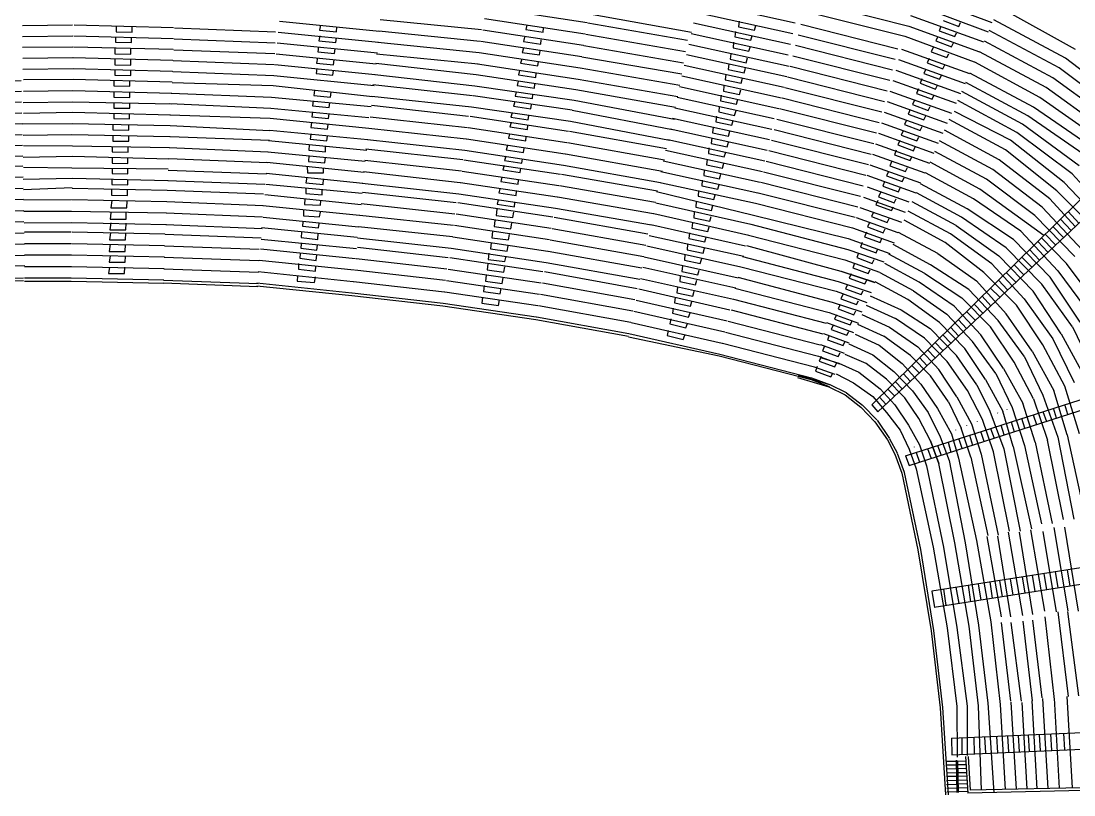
# Model space of a CAD drawing. Extents: x 12070 to 21316, y 9635 to 16827.
# Drawn here: x 16668 to 19723, y 13393 to 15638 of the extents above; entities that cross this region are included whole.
import ezdxf

# ---------------------------------------------------------------- set-up
doc = ezdxf.new("R2010")
doc.units = 0
doc.header["$LTSCALE"] = 192
doc.layers.add('EXIST', color=15, linetype='CONTINUOUS')

msp = doc.modelspace()

# ---------------------------------------------------------------- linework, layer by layer
at = {"layer": 'EXIST', "color": 0}
for p, q in [((19270.7, 15714.7), (19485.2, 15634.4)), ((18017.4, 15678.9), (18310.1, 15633.9)), ((18632.4, 15695), (18914, 15633.2)), ((18944.6, 15699.1), (19243.9, 15623.2)), ((19259.6, 15687.9), (19474, 15607.6)), ((18012.3, 15646), (18305, 15601)), ((18317.6, 15659.8), (18613.7, 15606.1)), ((18625.6, 15664.2), (18907.3, 15602.4)), ((18937.9, 15667.8), (19232.8, 15594.2)), ((19248.4, 15654.5), (19460.6, 15578.6)), ((19727.7, 15555.9), (19516.8, 15672.9)), ((16671.7, 15625.5), (16817.2, 15627.1)), ((16821.8, 15627.1), (17110.5, 15619.8)), ((16943.4, 15622.5), (16943.4, 15607)), ((16989.7, 15606.2), (16989.7, 15621.6)), ((17113.1, 15618.4), (17406.3, 15607.2)), ((17417.3, 15638.1), (17708.2, 15608.8)), ((17536.6, 15626.3), (17534.1, 15611.7)), ((17582.9, 15606.9), (17584.5, 15620.7)), ((17709.4, 15642.9), (18003.8, 15613.5)), ((18007.3, 15613.1), (18300, 15568.1)), ((18135.9, 15626.1), (18132.4, 15613.7)), ((18132.4, 15613.7), (18182.9, 15606.1)), ((18182.9, 15606.1), (18184.2, 15618.5)), ((18312.6, 15633.5), (18601.8, 15583.3)), ((18618.9, 15633.4), (18900.5, 15571.6)), ((18751.2, 15637.9), (18749.5, 15621.8)), ((18749.5, 15621.8), (18795.7, 15612.1)), ((18795.7, 15612.1), (18799.8, 15625.8)), ((18930.3, 15629.4), (19211.9, 15558.3)), ((19243.9, 15623.2), (19449.4, 15549.6)), ((19337.3, 15623.1), (19331.8, 15610.1)), ((19343.2, 15639.7), (19388.6, 15623)), ((19388.6, 15623), (19394.1, 15634.1)), ((19698.4, 15530.6), (19491, 15642.3)), ((16672, 15593.9), (16817.6, 15595.5)), ((16821, 15595.5), (17109.7, 15588.2)), ((16942.2, 15592.5), (16942.2, 15577.1)), ((16943.4, 15607), (16989.7, 15606.2)), ((16988.5, 15576.2), (16988.5, 15591.7)), ((17111.9, 15586.8), (17405.1, 15575.6)), ((17414.1, 15606.6), (17705.1, 15577.3)), ((17534.7, 15595.7), (17532.3, 15581.1)), ((17534.1, 15611.7), (17582.9, 15606.9)), ((17581.1, 15576.2), (17582.7, 15590)), ((17706, 15609.8), (18000.5, 15580.4)), ((18129.1, 15591.7), (18125.7, 15579.2)), ((18176.1, 15571.6), (18177.5, 15584.1)), ((18306.9, 15600.7), (18596.1, 15550.5)), ((18612.1, 15602.6), (18893.7, 15540.8)), ((18740.5, 15608.4), (18738.9, 15592.2)), ((18738.9, 15592.2), (18785, 15582.5)), ((18785, 15582.5), (18789.1, 15596.3)), ((18922.6, 15598.8), (19204.2, 15527.7)), ((19232.8, 15594.2), (19433.8, 15520.6)), ((19327.8, 15593.6), (19322.2, 15580.6)), ((19331.8, 15610.1), (19377.1, 15593.5)), ((19377.1, 15593.5), (19382.7, 15604.6)), ((19679.9, 15502.3), (19477.1, 15611.4)), ((16672.4, 15562.3), (16817.9, 15563.9)), ((16820.2, 15563.9), (17108.9, 15556.6)), ((16939.8, 15558.9), (16939.8, 15543.5)), ((16942.2, 15577.1), (16988.5, 15576.2)), ((16986.1, 15542.7), (16986.1, 15558.1)), ((17110.7, 15555.2), (17403.9, 15544)), ((17411, 15575.1), (17701.9, 15545.9)), ((17531, 15563.8), (17528.6, 15549.2)), ((17532.3, 15581.1), (17581.1, 15576.2)), ((17577.4, 15544.3), (17579, 15558.1)), ((17702.7, 15576.7), (17997.2, 15547.3)), ((18002.2, 15580.2), (18294.9, 15535.2)), ((18125.4, 15560), (18122, 15547.6)), ((18125.7, 15579.2), (18176.1, 15571.6)), ((18172.4, 15540), (18173.8, 15552.4)), ((18301.2, 15567.9), (18590.5, 15517.7)), ((18605.4, 15571.8), (18897, 15507.8)), ((18735.5, 15577.2), (18733.9, 15561)), ((18733.9, 15561), (18780.1, 15551.3)), ((18780.1, 15551.3), (18784.1, 15565.1)), ((18914.9, 15568.2), (19196.5, 15497.1)), ((19222.8, 15557), (19419.9, 15486.4)), ((19314.4, 15562.1), (19308.9, 15549.2)), ((19322.2, 15580.6), (19367.6, 15564)), ((19367.6, 15564), (19373.2, 15575.1)), ((19661.4, 15473.9), (19463.3, 15580.5)), ((16672.7, 15530.6), (16818.3, 15532.3)), ((16819.4, 15532.3), (17108.1, 15524.9)), ((16939.8, 15543.5), (16986.1, 15542.7)), ((16939.8, 15526.6), (16939.8, 15511.1)), ((16986.1, 15510.3), (16986.1, 15525.7)), ((17109.5, 15523.6), (17402.7, 15512.4)), ((17407.8, 15543.7), (17698.7, 15514.4)), ((17528, 15531.3), (17525.5, 15516.7)), ((17528.6, 15549.2), (17577.4, 15544.3)), ((17574.3, 15511.8), (17576, 15525.6)), ((17699.4, 15543.6), (17993.9, 15514.2)), ((17997.2, 15547.3), (18289.9, 15502.3)), ((18120.8, 15528.3), (18117.3, 15515.9)), ((18122, 15547.6), (18172.4, 15540)), ((18295.5, 15535.1), (18584.8, 15485)), ((18598.6, 15541), (18889.6, 15477.2)), ((18727.3, 15543.6), (18725.7, 15527.4)), ((18725.7, 15527.4), (18771.9, 15517.7)), ((18771.9, 15517.7), (18775.9, 15531.4)), ((18907.1, 15537.6), (19188.8, 15466.5)), ((19214.4, 15526.5), (19407, 15457.5)), ((19303, 15529.8), (19297.4, 15516.8)), ((19308.9, 15549.2), (19354.3, 15532.5)), ((19354.3, 15532.5), (19359.8, 15543.6)), ((19642.8, 15445.5), (19449.4, 15549.6)), ((19887.9, 15386.4), (19698.4, 15530.6)), ((16673.1, 15499), (16818.6, 15500.6)), ((16818.6, 15500.6), (17107.3, 15493.3)), ((16939.8, 15511.1), (16986.1, 15510.3)), ((16939.8, 15496.6), (16939.8, 15481.2)), ((16986.1, 15480.3), (16986.1, 15495.8)), ((17108.3, 15492), (17401.5, 15480.8)), ((17404.6, 15512.2), (17695.6, 15482.9)), ((17526.1, 15500.7), (17523.7, 15486)), ((17525.5, 15516.7), (17574.3, 15511.8)), ((17572.5, 15481.2), (17574.1, 15495)), ((17697.5, 15516.2), (17988.5, 15483.3)), ((17992.1, 15514.4), (18284.8, 15469.4)), ((18114.2, 15494.8), (18110.8, 15482.4)), ((18117.3, 15515.9), (18167.7, 15508.3)), ((18167.7, 15508.3), (18169.1, 15520.8)), ((18289.9, 15502.3), (18579.1, 15452.2)), ((18591.8, 15510.2), (18882.1, 15446.5)), ((18721.6, 15514), (18720, 15497.9)), ((18720, 15497.9), (18766.1, 15488.2)), ((18766.1, 15488.2), (18770.2, 15501.9)), ((18899.4, 15507.1), (19181.1, 15436)), ((19206.1, 15496), (19394.1, 15428.6)), ((19293.5, 15499.3), (19287.9, 15486.3)), ((19297.4, 15516.8), (19342.8, 15500.2)), ((19342.8, 15500.2), (19348.4, 15511.3)), ((19624.3, 15417.1), (19435.6, 15518.7)), ((19866.7, 15362.6), (19679.9, 15502.3)), ((16529.2, 15463.8), (16668.3, 15466.4)), ((16674.7, 15469), (16818.6, 15469.8)), ((16818.6, 15469.8), (17106.5, 15461.7)), ((16937.3, 15465.7), (16937.3, 15450.3)), ((16939.8, 15481.2), (16986.1, 15480.3)), ((16983.7, 15449.5), (16983.7, 15464.9)), ((17106, 15460.5), (17399.2, 15451.5)), ((17401.5, 15480.8), (17692.4, 15451.5)), ((17523.7, 15486), (17572.5, 15481.2)), ((17694.1, 15483.3), (17985, 15450.4)), ((17988.5, 15483.3), (18277.7, 15440.1)), ((18110.5, 15464.1), (18107, 15451.7)), ((18110.8, 15482.4), (18161.2, 15474.8)), ((18161.2, 15474.8), (18162.6, 15487.2)), ((18284.2, 15469.5), (18573.4, 15419.4)), ((18585.1, 15479.4), (18874.7, 15415.9)), ((18712.5, 15484.5), (18710.9, 15468.3)), ((18710.9, 15468.3), (18757.1, 15458.6)), ((18757.1, 15458.6), (18761.1, 15472.4)), ((18891.7, 15476.5), (19173.3, 15405.4)), ((19197.7, 15465.6), (19381.1, 15399.8)), ((19282, 15470.7), (19276.5, 15457.8)), ((19287.9, 15486.3), (19333.3, 15469.7)), ((19333.3, 15469.7), (19338.8, 15480.8)), ((19589.4, 15363.8), (19409.6, 15460.6)), ((19605.3, 15388.2), (19421.4, 15487.1)), ((19845.9, 15339.2), (19661.4, 15473.9)), ((16530, 15432.4), (16668.9, 15435.1)), ((16674.7, 15434.9), (16817.8, 15436.5)), ((16817.8, 15436.5), (17104.8, 15429.2)), ((16937.3, 15450.3), (16983.7, 15449.5)), ((16937.3, 15433.2), (16937.3, 15417.8)), ((16983.7, 15417), (16983.7, 15432.4)), ((17399.2, 15451.5), (17687.9, 15419.9)), ((17519.4, 15437.5), (17516.9, 15422.9)), ((17565.7, 15418), (17567.4, 15431.8)), ((17689, 15453.9), (17978.2, 15422.8)), ((17985, 15450.4), (18272.5, 15408.9)), ((18104.9, 15433.4), (18101.5, 15421)), ((18107, 15451.7), (18157.5, 15444.1)), ((18157.5, 15444.1), (18158.9, 15456.5)), ((18277.7, 15440.1), (18567, 15388.2)), ((18578.3, 15448.6), (18867.2, 15385.2)), ((18707.6, 15450.9), (18706, 15434.7)), ((18706, 15434.7), (18752.2, 15425)), ((18752.2, 15425), (18756.2, 15438.7)), ((18884, 15445.9), (19165.6, 15374.8)), ((19189.3, 15435.1), (19368.2, 15370.9)), ((19271.5, 15441.2), (19266, 15428.2)), ((19272.1, 15441.6), (19266.6, 15428.7)), ((19276.5, 15457.8), (19321.8, 15441.1)), ((19321.8, 15441.1), (19327.4, 15452.2)), ((19573.5, 15339.5), (19397.7, 15434.1)), ((19823.9, 15314.5), (19642.8, 15445.5)), ((16530.7, 15401.1), (16669.5, 15403.7)), ((16673.9, 15402.4), (16817.8, 15404)), ((16817.8, 15404), (17104, 15398.3)), ((16937.3, 15417.8), (16983.7, 15417)), ((16937.3, 15401.6), (16937.3, 15386.1)), ((16983.7, 15385.3), (16983.7, 15400.8)), ((17099.2, 15399.7), (17392.4, 15386.1)), ((17103.8, 15429), (17394.7, 15417.7)), ((17394.7, 15417.7), (17683.4, 15390.7)), ((17515.7, 15406.9), (17513.3, 15392.2)), ((17516.9, 15422.9), (17565.7, 15418)), ((17562, 15387.4), (17563.7, 15401.2)), ((17685.4, 15421), (17974.6, 15389.9)), ((17979.4, 15422.6), (18266.9, 15381.1)), ((18100.2, 15403.6), (18096.8, 15391.2)), ((18101.5, 15421), (18151.9, 15413.4)), ((18151.9, 15413.4), (18153.3, 15425.8)), ((18272.5, 15408.9), (18563.5, 15353.6)), ((18571.6, 15417.8), (18853.2, 15356)), ((18699.4, 15423.6), (18697.8, 15407.4)), ((18697.8, 15407.4), (18744, 15397.7)), ((18744, 15397.7), (18748, 15411.4)), ((18876.3, 15415.4), (19157.9, 15344.3)), ((19180.9, 15404.6), (19355.3, 15342.1)), ((19260.1, 15408.8), (19254.5, 15395.9)), ((19266, 15428.2), (19311.4, 15411.6)), ((19266.6, 15428.7), (19312, 15412)), ((19311.4, 15411.6), (19316.9, 15422.7)), ((19312, 15412), (19317.5, 15423.1)), ((19557.6, 15315.2), (19385.8, 15407.7)), ((19802.6, 15290.7), (19624.3, 15417.1)), ((16531.5, 15369.8), (16670.1, 15372.4)), ((16674.7, 15371.5), (16817, 15374)), ((16817, 15374), (17101.6, 15366.6)), ((16936.5, 15370.7), (16936.5, 15355.3)), ((16937.3, 15386.1), (16983.7, 15385.3)), ((16982.9, 15354.5), (16982.9, 15369.9)), ((17392.4, 15386.1), (17676.6, 15359.1)), ((17513.9, 15375), (17511.4, 15360.4)), ((17513.3, 15392.2), (17562, 15387.4)), ((17560.2, 15355.5), (17561.8, 15369.3)), ((17684.3, 15394.1), (17966.6, 15362.9)), ((17974.6, 15389.9), (18262.1, 15348.4)), ((18092.8, 15371.9), (18089.3, 15359.5)), ((18096.8, 15391.2), (18147.2, 15383.6)), ((18147.2, 15383.6), (18148.6, 15396)), ((18267.3, 15379.5), (18558.3, 15324.2)), ((18564.8, 15387.1), (18846.4, 15325.2)), ((18693.9, 15390.8), (18692.3, 15374.6)), ((18692.3, 15374.6), (18738.5, 15364.9)), ((18738.5, 15364.9), (18742.5, 15378.7)), ((18868.6, 15384.8), (19150.2, 15313.7)), ((20017.7, 15392.1), (19136.7, 14525)), ((19172.5, 15374.1), (19342.3, 15313.2)), ((19248.1, 15381.5), (19242.5, 15368.6)), ((19242.5, 15368.6), (19287.9, 15351.9)), ((19254.5, 15395.9), (19299.9, 15379.2)), ((19299.9, 15379.2), (19305.5, 15390.3)), ((19539.3, 15293.1), (19376.1, 15376.3)), ((19781.9, 15267.4), (19605.3, 15388.2)), ((16532.3, 15338.4), (16670.7, 15341)), ((16816.2, 15340.7), (16672.3, 15339)), ((17100, 15334.2), (16816.2, 15340.7)), ((16934.1, 15338.2), (16934.1, 15322.8)), ((16936.5, 15355.3), (16982.9, 15354.5)), ((17099.2, 15365.9), (17390.2, 15356.9)), ((17390.2, 15356.9), (17676.6, 15327.6)), ((17510.8, 15344.3), (17508.4, 15329.7)), ((17511.4, 15360.4), (17560.2, 15355.5)), ((17557.1, 15324.8), (17558.8, 15338.6)), ((17680.6, 15361), (17962.9, 15329.8)), ((17970.6, 15362.4), (18256.3, 15319.2)), ((18090, 15344), (18086.5, 15331.6)), ((18089.3, 15359.5), (18139.8, 15351.9)), ((18139.8, 15351.9), (18141.1, 15364.3)), ((18262.1, 15348.4), (18549.6, 15293)), ((18558, 15356.3), (18839.7, 15294.4)), ((18685.7, 15362.1), (18684.1, 15345.9)), ((18684.1, 15345.9), (18730.3, 15336.2)), ((18730.3, 15336.2), (18734.3, 15350)), ((18860.8, 15354.2), (19142.5, 15283.1)), ((20049.4, 15344.7), (19153.7, 14505.2)), ((19164.2, 15343.6), (19329.4, 15284.4)), ((19237.1, 15350.9), (19231.6, 15338)), ((19231.6, 15338), (19276.9, 15321.3)), ((19287.9, 15351.9), (19293.4, 15363)), ((19524.6, 15264.6), (19361.1, 15352.6)), ((19738.2, 15218.4), (19573.5, 15339.5)), ((19761.6, 15244.7), (19589.4, 15363.8)), ((16533.1, 15307.1), (16671.3, 15309.7)), ((16673.9, 15307.4), (16815.4, 15309)), ((16815.4, 15309), (17099.1, 15303.3)), ((16934.1, 15322.8), (16980.4, 15322)), ((16980.4, 15322), (16980.4, 15337.4)), ((17100.8, 15335), (17388.6, 15321.2)), ((17389.4, 15322), (17674, 15295.2)), ((17508.9, 15310.6), (17506.5, 15296)), ((17508.4, 15329.7), (17557.1, 15324.8)), ((17677, 15327.9), (17959.3, 15296.7)), ((17965.6, 15329.5), (18251.3, 15286.2)), ((18085.3, 15310.8), (18081.9, 15298.3)), ((18086.5, 15331.6), (18137, 15324)), ((18137, 15324), (18138.4, 15336.4)), ((18258.8, 15318.7), (18541.1, 15268.6)), ((18551.3, 15325.5), (18832.9, 15263.6)), ((18676.2, 15330.7), (18674.6, 15314.5)), ((18674.6, 15314.5), (18720.7, 15304.8)), ((18720.7, 15304.8), (18724.8, 15318.6)), ((18853.1, 15323.6), (19134.7, 15252.6)), ((19155.8, 15313.1), (19316.5, 15255.5)), ((19227.3, 15320.3), (19221.7, 15307.4)), ((19221.7, 15307.4), (19267.1, 15290.7)), ((19276.9, 15321.3), (19282.5, 15332.4)), ((19506, 15236.2), (19347.3, 15321.7)), ((19717.8, 15195.5), (19557.6, 15315.2)), ((16533.9, 15275.7), (16671.9, 15278.3)), ((16934.1, 15305.7), (16934.1, 15290.3)), ((16934.1, 15290.3), (16980.4, 15289.5)), ((16980.4, 15289.5), (16980.4, 15304.9)), ((17388.6, 15291.9), (17100.8, 15302.5)), ((17386.2, 15291.9), (17670.8, 15263.5)), ((17504.1, 15278.9), (17503.3, 15264.3)), ((17506.5, 15296), (17555.3, 15291.1)), ((17555.3, 15291.1), (17556.9, 15304.9)), ((17673.3, 15294.8), (17955.6, 15263.6)), ((17960.6, 15296.5), (18246.3, 15253.3)), ((18079.2, 15277.5), (18075.8, 15265.1)), ((18081.9, 15298.3), (18132.3, 15290.8)), ((18132.3, 15290.8), (18133.7, 15303.2)), ((18253, 15286), (18535.3, 15235.8)), ((18544.5, 15294.7), (18826.1, 15232.8)), ((18672.1, 15299.3), (18670.5, 15283.1)), ((18670.5, 15283.1), (18716.6, 15273.4)), ((18716.6, 15273.4), (18720.7, 15287.2)), ((18845.4, 15293.1), (19127, 15222)), ((19147.4, 15282.6), (19303.5, 15226.6)), ((19217.4, 15291.9), (19211.9, 15278.9)), ((19211.9, 15278.9), (19257.2, 15262.3)), ((19267.1, 15290.7), (19272.7, 15301.8)), ((19487.5, 15207.8), (19333.4, 15290.8)), ((19695, 15169.9), (19539.3, 15293.1)), ((16534.7, 15244.4), (16672.5, 15247)), ((16673.9, 15244), (16817, 15246.4)), ((16817, 15275.7), (16674.7, 15276.5)), ((17098.3, 15270.8), (16817, 15275.7)), ((16817, 15246.4), (17096.7, 15238.3)), ((16932.5, 15274.1), (16932.5, 15258.6)), ((16932.5, 15258.6), (16978.8, 15257.8)), ((16978.8, 15257.8), (16978.8, 15273.2)), ((17097.5, 15271.6), (17384.5, 15259.4)), ((17383.7, 15259.4), (17666.7, 15231.8)), ((17503.3, 15248.1), (17501.6, 15231)), ((17503.3, 15264.3), (17551.2, 15259.4)), ((17551.2, 15259.4), (17551.2, 15274.1)), ((17668.7, 15267.8), (17949.3, 15236.6)), ((17955.6, 15263.6), (18241.4, 15220.4)), ((18074.1, 15246.7), (18070.6, 15234.2)), ((18075.8, 15265.1), (18126.2, 15257.5)), ((18126.2, 15257.5), (18127.6, 15270)), ((18247.2, 15253.2), (18529.5, 15203)), ((18537.8, 15263.9), (18819.4, 15202)), ((18663.9, 15270.7), (18662.3, 15254.5)), ((18662.3, 15254.5), (18708.4, 15244.8)), ((18708.4, 15244.8), (18712.5, 15258.5)), ((18837.7, 15262.5), (19119.3, 15191.4)), ((19139, 15252.1), (19290.6, 15197.8)), ((19207.6, 15263.5), (19202, 15250.5)), ((19202, 15250.5), (19247.4, 15233.9)), ((19257.2, 15262.3), (19262.8, 15273.4)), ((19468.9, 15179.5), (19319.6, 15259.9)), ((19673.5, 15145.8), (19524.6, 15264.6)), ((16535.4, 15216.2), (16673, 15218.8)), ((16931.7, 15241.6), (16931.7, 15226.1)), ((16931.7, 15226.1), (16978, 15225.3)), ((16978, 15225.3), (16978, 15240.8)), ((17382.9, 15227), (17096.7, 15238.3)), ((17380.5, 15228.6), (17663.4, 15200.2)), ((17497.6, 15216.4), (17499.2, 15198.5)), ((17501.6, 15231), (17548.8, 15227)), ((17548.8, 15227), (17551.2, 15243.2)), ((17665.1, 15234.7), (17945.6, 15203.5)), ((17952.9, 15236.2), (18233.5, 15194.7)), ((18069.2, 15219.1), (18065.8, 15206.6)), ((18070.6, 15234.2), (18121, 15226.6)), ((18121, 15226.6), (18122.4, 15239.1)), ((18241.4, 15220.4), (18523.7, 15170.2)), ((18531, 15233.1), (18812.6, 15171.2)), ((18658.4, 15237.9), (18656.8, 15221.7)), ((18656.8, 15221.7), (18703, 15212)), ((18703, 15212), (18707, 15225.8)), ((18830, 15231.9), (19111.6, 15160.8)), ((19130.7, 15221.6), (19277.6, 15168.9)), ((19194.4, 15231.8), (19188.9, 15218.8)), ((19188.9, 15218.8), (19234.3, 15202.2)), ((19247.4, 15233.9), (19253, 15245)), ((19450.4, 15151.1), (19305.7, 15228.9)), ((19652.7, 15122.5), (19506, 15236.2)), ((16536.2, 15183.8), (16673.6, 15186.4)), ((16815.4, 15211.5), (16674.7, 15214)), ((17095.1, 15209.1), (16815.4, 15211.5)), ((16931.7, 15211.5), (16931.7, 15196.1)), ((16931.7, 15196.1), (16978, 15195.3)), ((16978, 15195.3), (16978, 15210.7)), ((17095.1, 15205.8), (17379.7, 15195.3)), ((17378.9, 15196.9), (17659.4, 15168.5)), ((17496.8, 15185.5), (17494.3, 15169.3)), ((17499.2, 15198.5), (17545.5, 15197.7)), ((17545.5, 15197.7), (17545.5, 15209.9)), ((17661.4, 15201.6), (17942, 15170.4)), ((17948, 15203.2), (18228.6, 15161.7)), ((18063, 15185.2), (18059.6, 15172.8)), ((18065.8, 15206.6), (18116.2, 15199)), ((18116.2, 15199), (18117.6, 15211.5)), ((18235.9, 15194.3), (18514.8, 15145.8)), ((18524.2, 15202.3), (18805.9, 15140.5)), ((18650.2, 15206.5), (18648.6, 15190.3)), ((18648.6, 15190.3), (18694.8, 15180.6)), ((18694.8, 15180.6), (18698.8, 15194.4)), ((18822.3, 15201.4), (19103.9, 15130.3)), ((19122.3, 15191.1), (19264.7, 15140.1)), ((19184.6, 15202.3), (19179, 15189.3)), ((19179, 15189.3), (19224.4, 15172.7)), ((19234.3, 15202.2), (19239.8, 15213.3)), ((19431.8, 15122.7), (19291.9, 15198)), ((19631.3, 15098.5), (19487.5, 15207.8)), ((19717.8, 15195.5), (19845.4, 15054.4)), ((16673.9, 15179.8), (16817, 15182.3)), ((16816.2, 15154.7), (16674.7, 15149)), ((16817, 15182.3), (17094.3, 15175.8)), ((16930.8, 15179.8), (16930.8, 15164.4)), ((16930.8, 15164.4), (16977.2, 15163.6)), ((16977.2, 15163.6), (16977.2, 15179)), ((17375.6, 15164.4), (17093.5, 15175)), ((17657.7, 15138.4), (17378, 15164.4)), ((17494.3, 15169.3), (17544.7, 15164.4)), ((17494.3, 15154.7), (17494.3, 15138.4)), ((17544.7, 15164.4), (17545.5, 15179.8)), ((17657.7, 15168.5), (17938.3, 15137.3)), ((17943.2, 15170.3), (18223.7, 15128.8)), ((18059.6, 15172.8), (18110, 15165.2)), ((18110, 15165.2), (18111.4, 15177.7)), ((18230.2, 15161.4), (18509.1, 15113)), ((18517.5, 15171.5), (18799.1, 15109.7)), ((18644.7, 15176.5), (18643.1, 15160.3)), ((18643.1, 15160.3), (18689.3, 15150.6)), ((18689.3, 15150.6), (18693.3, 15164.3)), ((18814.5, 15170.8), (19096.2, 15099.7)), ((19123.3, 15157.3), (19244, 15114)), ((19173.7, 15172.8), (19168.1, 15159.8)), ((19168.1, 15159.8), (19213.5, 15143.2)), ((19224.4, 15172.7), (19230, 15183.8)), ((19412.9, 15093.7), (19277.7, 15166.5)), ((19609.6, 15074.1), (19468.9, 15179.5)), ((19695, 15169.9), (19822.4, 15035.2)), ((16537.1, 15151.4), (16674.3, 15154)), ((16815.8, 15153.9), (17091.5, 15148.2)), ((16930, 15149), (16930, 15133.6)), ((16930, 15133.6), (16976.4, 15132.7)), ((16976.4, 15132.7), (16976.4, 15148.2)), ((17091.8, 15148.1), (17371.5, 15136.8)), ((17374.8, 15135.2), (17654.5, 15105.9)), ((17494.3, 15138.4), (17541.5, 15134.4)), ((17541.5, 15134.4), (17541.5, 15149)), ((17658.2, 15141.8), (17930.1, 15112.4)), ((17938.3, 15137.3), (18218.8, 15095.8)), ((18057.5, 15152.1), (18054, 15139.7)), ((18054, 15139.7), (18104.5, 15132.1)), ((18104.5, 15132.1), (18105.8, 15144.5)), ((18224.5, 15128.6), (18503.4, 15080.2)), ((18511.3, 15143.7), (18792.9, 15075.7)), ((18633.8, 15146.4), (18632.2, 15130.2)), ((18632.2, 15130.2), (18678.4, 15120.5)), ((18678.4, 15120.5), (18682.4, 15134.3)), ((18806.8, 15140.2), (19088.4, 15069.1)), ((19112.6, 15127.6), (19233.3, 15084.3)), ((19161.6, 15141.1), (19156.1, 15128.1)), ((19156.1, 15128.1), (19201.4, 15111.5)), ((19213.5, 15143.2), (19219, 15154.3)), ((19397, 15069.4), (19265.8, 15140)), ((19635.5, 15015.9), (19450.4, 15151.1)), ((19801, 15017.5), (19673.5, 15145.8)), ((16537.9, 15119), (16674.9, 15121.6)), ((16675.9, 15119.8), (16813.4, 15120.6)), ((16815.1, 15120.6), (17090.8, 15114.9)), ((16931.1, 15117.5), (16928.4, 15097)), ((16928.4, 15097), (16974.7, 15097)), ((16974.7, 15097), (16975.6, 15116.6)), ((17090.5, 15114.8), (17370.2, 15103.5)), ((17649.6, 15074.3), (17369.1, 15102.7)), ((17491.1, 15123), (17490.2, 15105.9)), ((17490.2, 15105.9), (17536.6, 15104.3)), ((17536.6, 15104.3), (17537.4, 15118.1)), ((17654.6, 15108.7), (17926.5, 15079.3)), ((17935.6, 15111.7), (18211, 15070.1)), ((18052.6, 15119.7), (18049.2, 15107.3)), ((18049.2, 15107.3), (18099.6, 15099.7)), ((18099.6, 15099.7), (18101, 15112.1)), ((18218.8, 15095.8), (18497.7, 15047.4)), ((18510, 15110.6), (18785.3, 15049.4)), ((18627, 15115), (18625.4, 15098.8)), ((18625.4, 15098.8), (18671.5, 15089.1)), ((18671.5, 15089.1), (18675.6, 15102.9)), ((18799.1, 15109.7), (19080.7, 15038.6)), ((19102, 15097.9), (19222.7, 15054.6)), ((19154, 15118.1), (19148.4, 15105.2)), ((19148.4, 15105.2), (19193.8, 15088.5)), ((19193.8, 15088.5), (19199.3, 15099.6)), ((19201.4, 15111.5), (19207, 15122.6)), ((19381.1, 15045.1), (19254, 15113.5)), ((19547.5, 15004.4), (19412.9, 15093.7)), ((19569.1, 15028.6), (19431.8, 15122.7)), ((19748.3, 14973.7), (19631.3, 15098.5)), ((19652.7, 15122.5), (19726.7, 15042.2)), ((16538.8, 15086.6), (16675.5, 15089.2)), ((16676.1, 15086.5), (16813.6, 15087.3)), ((16814.4, 15087.3), (17090.1, 15081.6)), ((16928.4, 15082.4), (16926, 15063.7)), ((16926, 15063.7), (16972.3, 15063.7)), ((16972.3, 15063.7), (16973.1, 15081.6)), ((17089.1, 15081.6), (17368.8, 15070.2)), ((17369.9, 15069.4), (17647.2, 15041)), ((17487.8, 15090.5), (17487, 15073.5)), ((17487, 15073.5), (17534.2, 15070.2)), ((17534.2, 15070.2), (17536.6, 15084)), ((17651, 15075.6), (17922.9, 15046.1)), ((17930.7, 15078.7), (18206, 15037.2)), ((18048.7, 15092.6), (18046.6, 15074.8)), ((18046.6, 15074.8), (18094.9, 15068.5)), ((18094.9, 15068.5), (18098.1, 15084.2)), ((18214.5, 15069.6), (18486.4, 15021.1)), ((18503.9, 15080.4), (18780.1, 15017.6)), ((18621.5, 15083.6), (18619.9, 15067.4)), ((18619.9, 15067.4), (18666.1, 15057.7)), ((18666.1, 15057.7), (18670.1, 15071.5)), ((18792.9, 15075.7), (19068.3, 15007.6)), ((19091.4, 15068.2), (19212.1, 15025)), ((19141.5, 15084), (19135.9, 15071.1)), ((19135.9, 15071.1), (19181.3, 15054.4)), ((19181.3, 15054.4), (19186.9, 15065.5)), ((19365.2, 15020.7), (19242.1, 15087)), ((19526.3, 14980.6), (19397, 15069.4)), ((19726, 14955.1), (19609.6, 15074.1)), ((19714.9, 15031.1), (19684.2, 15063.9)), ((19706.6, 15085.9), (19737.5, 15052.4)), ((16539.5, 15054.2), (16676.1, 15056.8)), ((16676.3, 15053.2), (16813.8, 15054)), ((16813.8, 15054), (17089.4, 15048.3)), ((16927.8, 15053.4), (16925.1, 15032.8)), ((16925.1, 15032.8), (16971.5, 15032.8)), ((16971.5, 15032.8), (16972.4, 15052.4)), ((17087.8, 15048.3), (17367.5, 15036.9)), ((17643.1, 15010.1), (17365.8, 15038.5)), ((17485.4, 15055.6), (17484.6, 15043.4)), ((17484.6, 15043.4), (17530.9, 15038.5)), ((17530.9, 15038.5), (17532.5, 15051.5)), ((17647.4, 15042.4), (17919.3, 15013)), ((17925.7, 15045.8), (18201.1, 15004.3)), ((18042.4, 15060.1), (18040.3, 15042.3)), ((18040.3, 15042.3), (18088.6, 15036)), ((18088.6, 15036), (18091.8, 15051.7)), ((18208.7, 15036.8), (18480.6, 14988.3)), ((18495.3, 15048.6), (18770, 14986.6)), ((18616.1, 15053.4), (18614.5, 15037.2)), ((18614.5, 15037.2), (18660.6, 15027.5)), ((18660.6, 15027.5), (18664.7, 15041.3)), ((18785.3, 15049.4), (19066.7, 14975.7)), ((19080.7, 15038.6), (19201.4, 14995.3)), ((19129.8, 15054.1), (19124.3, 15041.1)), ((19124.3, 15041.1), (19169.6, 15024.5)), ((19169.6, 15024.5), (19175.2, 15035.6)), ((19349.3, 14996.4), (19230.2, 15060.5)), ((19381.1, 15045.1), (19505.4, 14957.2)), ((19692.8, 15010.5), (19662, 15042)), ((16540.1, 15021.8), (16676.7, 15024.4)), ((16678, 15026.5), (16812.9, 15026.5)), ((16816, 15026.5), (17085.1, 15020.8)), ((16927, 15024.1), (16924.3, 15003.6)), ((16924.3, 15003.6), (16970.7, 15003.6)), ((16970.7, 15003.6), (16971.6, 15023.2)), ((17085.5, 15019.8), (17364.2, 15009.9)), ((17365, 15005.2), (17640.7, 14978.4)), ((17481.3, 15026.4), (17480.5, 15010.1)), ((17480.5, 15010.1), (17529.3, 15004.4)), ((17529.3, 15004.4), (17530.1, 15023.1)), ((17643.9, 15009.3), (17915.8, 14979.9)), ((17920.7, 15012.8), (18196.1, 14971.3)), ((17920.7, 15012.8), (18196.1, 14971.3)), ((18036.1, 15027.6), (18034, 15009.7)), ((18034, 15009.7), (18082.3, 15003.4)), ((18082.3, 15003.4), (18085.5, 15019.2)), ((18202.8, 15004), (18474.7, 14955.5)), ((18490.7, 15016.1), (18765.3, 14956.4)), ((18607.5, 15024), (18605.9, 15007.8)), ((18605.9, 15007.8), (18652.1, 14998.1)), ((18652.1, 14998.1), (18656.1, 15011.8)), ((18779, 15016.9), (19058, 14945.7)), ((19068.3, 15007.6), (19189, 14964.4)), ((19120.7, 15025.8), (19115.1, 15012.9)), ((19115.1, 15012.9), (19160.5, 14996.2)), ((19160.5, 14996.2), (19166, 15007.3)), ((19328.1, 14964), (19214.4, 15025.2)), ((19484.7, 14934), (19365.2, 15020.7)), ((19654.1, 14895.4), (19547.5, 15004.4)), ((19676.5, 14914.1), (19569.1, 15028.6)), ((19701.6, 14934.9), (19628.7, 15009.2)), ((19669.7, 14988.8), (19639.3, 15019.7)), ((16540.7, 14989.4), (16677.3, 14992)), ((16678, 14993.2), (16812.9, 14993.2)), ((16815.3, 14993.2), (17084.4, 14987.5)), ((16926.2, 14990.9), (16923.5, 14970.3)), ((16969.9, 14970.3), (16970.8, 14989.9)), ((17084.3, 14986.5), (17359.1, 14976.8)), ((17362.6, 14977.9), (17638.2, 14949.5)), ((17480.5, 14992.2), (17479.7, 14979.2)), ((17479.7, 14979.2), (17526, 14973.6)), ((17526, 14973.6), (17527.7, 14988.2)), ((17643.6, 14982.5), (17907.4, 14952.6)), ((17915.8, 14979.9), (18191.1, 14938.4)), ((18031.9, 14995), (18029.8, 14977.2)), ((18029.8, 14977.2), (18078.1, 14970.9)), ((18078.1, 14970.9), (18081.3, 14986.6)), ((18197, 14971.2), (18468.9, 14922.8)), ((18483.7, 14985.9), (18756, 14925.4)), ((18602.1, 14991.4), (18600.5, 14975.2)), ((18600.5, 14975.2), (18646.7, 14965.5)), ((18646.7, 14965.5), (18650.7, 14979.3)), ((18772.7, 14987), (19046.7, 14913.2)), ((19066.7, 14975.7), (19171.8, 14939.5)), ((19109, 14995.9), (19103.4, 14982.9)), ((19103.4, 14982.9), (19148.8, 14966.3)), ((19148.8, 14966.3), (19154.4, 14977.4)), ((19307, 14931.6), (19198.6, 14990)), ((19462, 14908.5), (19349.3, 14996.4)), ((19629.7, 14875.1), (19526.3, 14980.6)), ((19622.8, 14944.8), (19594.2, 14975.3)), ((19647.4, 14967.9), (19618.3, 14999)), ((16541.3, 14957), (16678, 14959.6)), ((16678, 14959.9), (16812.9, 14959.9)), ((16814.6, 14959.9), (17083.7, 14954.2)), ((16923.5, 14970.3), (16969.9, 14970.3)), ((16926, 14957.5), (16923.5, 14938.6)), ((16969.9, 14938.6), (16970.7, 14956.6)), ((17083.1, 14953.2), (17357.9, 14943.5)), ((17359.1, 14944.8), (17634.8, 14916.4)), ((17478.1, 14963.8), (17476.4, 14950.8)), ((17476.4, 14950.8), (17524.4, 14943.5)), ((17524.4, 14943.5), (17526, 14959.8)), ((17639.8, 14949.4), (17903.7, 14919.5)), ((17912.1, 14952), (18182.3, 14912.2)), ((18025.6, 14964.6), (18023.5, 14946.8)), ((18023.5, 14946.8), (18071.8, 14940.5)), ((18071.8, 14940.5), (18075, 14956.2)), ((18475.9, 14954.1), (18749, 14893.7)), ((18594.4, 14961.2), (18592.7, 14945)), ((18592.7, 14945), (18638.9, 14935.3)), ((18638.9, 14935.3), (18643, 14949.1)), ((18761.5, 14955.7), (19039.2, 14883.2)), ((19058, 14945.7), (19159.3, 14909.5)), ((19098.2, 14965.1), (19092.6, 14952.1)), ((19092.6, 14952.1), (19138, 14935.5)), ((19138, 14935.5), (19143.6, 14946.6)), ((19290.5, 14906.4), (19186.3, 14962.5)), ((19328.1, 14964), (19440.7, 14884.6)), ((19605, 14854.6), (19505.4, 14957.2)), ((19600.7, 14924.1), (19572, 14953.4)), ((16541.9, 14926.4), (16678.5, 14929)), ((16678, 14926.6), (16812.9, 14926.6)), ((16813.9, 14926.6), (17083, 14920.9)), ((16924.3, 14924.3), (16921.9, 14906.2)), ((16923.5, 14938.6), (16969.9, 14938.6)), ((16968.2, 14906.2), (16969.1, 14924)), ((17081.9, 14919.9), (17356.7, 14910.2)), ((17355.7, 14911.7), (17631.4, 14883.2)), ((17472.4, 14934.6), (17472.4, 14918.3)), ((17472.4, 14918.3), (17522, 14912.7)), ((17522, 14912.7), (17522.8, 14927.3)), ((17636.1, 14916.3), (17899.9, 14886.4)), ((17907.3, 14919), (18177.4, 14879.2)), ((18022.4, 14934.2), (18020.3, 14916.3)), ((18020.3, 14916.3), (18068.7, 14910.1)), ((18068.7, 14910.1), (18071.8, 14925.8)), ((18186.8, 14911.4), (18455.2, 14863)), ((18191.1, 14938.4), (18463, 14890)), ((18472.2, 14924.3), (18742.4, 14864.3)), ((18587.1, 14928), (18585.4, 14911.8)), ((18585.4, 14911.8), (18631.6, 14902.1)), ((18631.6, 14902.1), (18635.7, 14915.9)), ((18756.5, 14925.7), (19032.9, 14854.5)), ((19046.7, 14913.2), (19145.5, 14879.5)), ((19047.8, 14912.6), (19142.2, 14881.7)), ((19086.5, 14935.2), (19081, 14922.2)), ((19081, 14922.2), (19126.3, 14905.6)), ((19126.3, 14905.6), (19131.9, 14916.7)), ((19274, 14881.2), (19174, 14935.1)), ((19418.3, 14859.4), (19307, 14931.6)), ((19578.8, 14832.8), (19484.7, 14934)), ((19577.5, 14902.4), (19549.3, 14931.1)), ((19676.5, 14914.1), (19772.7, 14783.5)), ((19801.2, 14800.8), (19701.6, 14934.9)), ((16675, 14892.6), (16541.6, 14891.5)), ((16675.1, 14884.5), (16541.7, 14883.4)), ((16678, 14893.3), (16812.9, 14893.3)), ((16678, 14883.4), (16812.9, 14883.4)), ((16812.9, 14883.4), (17082.1, 14877.7)), ((16813.1, 14893.3), (17082.3, 14887.6)), ((16921.9, 14906.2), (16968.2, 14906.2)), ((17080.7, 14886.7), (17355.6, 14876.9)), ((17469.9, 14899.7), (17469.1, 14883.4)), ((17469.1, 14883.4), (17519.5, 14880.2)), ((17519.5, 14880.2), (17522, 14896.4)), ((17632.3, 14883.2), (17896.2, 14853.3)), ((17902.4, 14886.1), (18172.6, 14846.3)), ((18017.2, 14901.7), (18015.1, 14883.8)), ((18015.1, 14883.8), (18063.4, 14877.5)), ((18063.4, 14877.5), (18066.6, 14893.3)), ((18465, 14892), (18735.2, 14832)), ((18580.6, 14898.9), (18579, 14882.7)), ((18579, 14882.7), (18625.1, 14873)), ((18625.1, 14873), (18629.2, 14886.7)), ((18747.7, 14895.7), (19021.7, 14823.3)), ((19039.2, 14883.2), (19134.3, 14850.8)), ((19076.5, 14905.2), (19071, 14892.3)), ((19071, 14892.3), (19116.4, 14875.6)), ((19116.4, 14875.6), (19121.9, 14886.7)), ((19241.1, 14830.8), (19146.7, 14881.6)), ((19257.5, 14856), (19161, 14908)), ((19375.8, 14811.7), (19274, 14881.2)), ((19290.5, 14906.4), (19397.3, 14835.8)), ((19440.7, 14884.6), (19526.6, 14789.5)), ((19556.5, 14814.3), (19462, 14908.5)), ((19530.4, 14858.2), (19504, 14886.6)), ((19554.4, 14880.7), (19526.9, 14909)), ((19741.3, 14764.6), (19654.1, 14895.4)), ((17080.4, 14878.5), (17355.3, 14868.8)), ((17352, 14870.4), (17627.7, 14842)), ((17352.3, 14878.5), (17627.9, 14850.1)), ((17628.6, 14850.1), (17892.4, 14820.2)), ((17897.6, 14853.1), (18167.7, 14813.3)), ((18011.9, 14871.2), (18009.8, 14853.4)), ((18009.8, 14853.4), (18058.2, 14847.1)), ((18058.2, 14847.1), (18061.3, 14862.8)), ((18180.9, 14878.7), (18449.3, 14830.2)), ((18460.6, 14861.1), (18724.5, 14801.1)), ((18572.5, 14866.5), (18570.9, 14850.3)), ((18570.9, 14850.3), (18617, 14840.6)), ((18617, 14840.6), (18621.1, 14854.4)), ((18739, 14863.3), (19012.9, 14793.3)), ((19032.9, 14854.5), (19121.8, 14822)), ((19065.7, 14874.5), (19060.1, 14861.5)), ((19060.1, 14861.5), (19105.5, 14844.8)), ((19105.5, 14844.8), (19111.1, 14855.9)), ((19257.5, 14856), (19354.5, 14787.9)), ((19418.3, 14859.4), (19503, 14769.9)), ((19507.9, 14837.1), (19481, 14863.9)), ((19685.7, 14731), (19605, 14854.6)), ((19719.3, 14751.3), (19629.7, 14875.1)), ((17627.7, 14842), (17891.5, 14812.1)), ((17892.7, 14820.2), (18162.9, 14780.4)), ((18006.7, 14837.7), (18004.6, 14819.8)), ((18004.6, 14819.8), (18052.9, 14813.5)), ((18052.9, 14813.5), (18056.1, 14829.3)), ((18175, 14845.9), (18443.4, 14797.4)), ((18453.2, 14828.8), (18717.2, 14768.9)), ((18566, 14837.4), (18564.4, 14821.2)), ((18564.4, 14821.2), (18610.6, 14811.5)), ((18610.6, 14811.5), (18614.6, 14825.3)), ((18735.2, 14832), (19004.2, 14762)), ((19021.7, 14823.3), (19108, 14794.5)), ((19052.4, 14845.3), (19046.8, 14832.4)), ((19046.8, 14832.4), (19092.2, 14815.7)), ((19092.2, 14815.7), (19097.8, 14826.8)), ((19132, 14841.5), (19221.6, 14801)), ((19333.1, 14764.1), (19241.1, 14830.8)), ((19481, 14751.6), (19397.3, 14835.8)), ((19456.6, 14839.9), (19481.5, 14812.4)), ((19578.8, 14832.8), (19661.6, 14716.4)), ((17891.5, 14812.1), (18161.7, 14772.3)), ((18169.1, 14813.1), (18437.5, 14764.7)), ((18445.9, 14796.6), (18709.8, 14736.6)), ((18560.5, 14805.5), (18558, 14790.5)), ((18558, 14790.5), (18604.2, 14779.3)), ((18604.2, 14779.3), (18609.2, 14791.8)), ((18728.2, 14800.2), (18994.7, 14731.5)), ((19012.9, 14793.3), (19098, 14762)), ((19044.9, 14816.2), (19039.3, 14803.3)), ((19039.3, 14803.3), (19084.7, 14786.6)), ((19084.7, 14786.6), (19090.3, 14797.7)), ((19119.8, 14814.1), (19205, 14775.5)), ((19221.6, 14801), (19306.2, 14746.1)), ((19429.1, 14708.4), (19354.5, 14787.9)), ((19375.8, 14811.7), (19452.8, 14728.2)), ((19436.7, 14770.4), (19411.6, 14795.6)), ((19433.4, 14817), (19458.3, 14790.7)), ((19602.2, 14680.5), (19526.6, 14789.5)), ((19633.3, 14699.3), (19556.5, 14814.3)), ((18161.7, 14772.3), (18430.1, 14723.9)), ((18163.1, 14780.3), (18431.6, 14731.9)), ((18438.6, 14764.3), (18702.5, 14704.3)), ((18553.2, 14774.8), (18550.7, 14759.8)), ((18550.7, 14759.8), (18597, 14748.5)), ((18597, 14748.5), (18602, 14761)), ((18720, 14768.2), (18986.4, 14699.5)), ((19004.9, 14763.6), (19083.2, 14735.2)), ((19034.1, 14786.3), (19028.5, 14773.3)), ((19028.5, 14773.3), (19073.9, 14756.7)), ((19073.9, 14756.7), (19079.4, 14767.8)), ((19095.2, 14759.3), (19171.7, 14724.7)), ((19107.5, 14786.7), (19188.3, 14750.1)), ((19289.4, 14718.4), (19205, 14775.5)), ((19406.7, 14688.8), (19333.1, 14764.1)), ((19387.7, 14772), (19411.2, 14746.5)), ((19578.2, 14666), (19503, 14769.9)), ((18431.2, 14732.1), (18695.2, 14672.1)), ((18545.1, 14740.8), (18542.6, 14725.8)), ((18588.9, 14714.6), (18593.9, 14727.1)), ((18711.7, 14736.1), (18978.2, 14667.4)), ((18996.1, 14731.6), (19069.7, 14704.9)), ((19024.1, 14756.4), (19018.5, 14743.4)), ((19018.5, 14743.4), (19063.9, 14726.8)), ((19063.9, 14726.8), (19069.5, 14737.9)), ((19088.1, 14729.6), (19157.7, 14698.1)), ((19188.3, 14750.1), (19270.2, 14693.1)), ((19234.4, 14377.4), (20352.4, 14736.2)), ((19382.4, 14668.4), (19306.2, 14746.1)), ((19366.2, 14704.3), (19343, 14728)), ((19388.5, 14725.2), (19365.2, 14750)), ((19518.8, 14630.1), (19452.8, 14728.2)), ((19550, 14648.9), (19481, 14751.6)), ((19685.7, 14731), (19755.7, 14603.1)), ((19719.3, 14751.3), (19784.5, 14614.7)), ((18430, 14722.1), (18693.9, 14667.1)), ((18542.6, 14725.8), (18588.9, 14714.6)), ((18703.4, 14704.1), (18969.9, 14635.4)), ((18987.3, 14699.6), (19056.1, 14674.6)), ((19013.2, 14726.4), (19007.7, 14713.5)), ((19007.7, 14713.5), (19053.1, 14696.8)), ((19053.1, 14696.8), (19058.6, 14707.9)), ((19069.5, 14701.6), (19139.1, 14670.1)), ((19157.7, 14698.1), (19225, 14644.5)), ((19248.4, 14667.8), (19171.7, 14724.7)), ((19244.6, 14349.2), (20362.1, 14707.8)), ((19355.5, 14650.4), (19289.4, 14718.4)), ((19343, 14682.6), (19320.3, 14705.8)), ((19496.2, 14616.4), (19429.1, 14708.4)), ((19696.8, 14579.2), (19633.3, 14699.3)), ((19661.6, 14716.4), (19723.5, 14590)), ((18693.9, 14667.1), (18960.4, 14598.4)), ((18695.2, 14672.1), (18961.6, 14603.4)), ((18978.5, 14667.6), (19042.5, 14644.4)), ((18999.1, 14694.8), (18993.5, 14681.9)), ((18993.5, 14681.9), (19038.9, 14665.2)), ((19038.9, 14665.2), (19044.5, 14676.3)), ((19120.4, 14644.9), (19059.2, 14671.1)), ((19139.1, 14670.1), (19200.7, 14621.9)), ((19306.8, 14609.5), (19248.4, 14667.8)), ((19331.2, 14627.5), (19270.2, 14693.1)), ((19320.5, 14661.5), (19298.4, 14684.2)), ((19441.4, 14583.3), (19382.4, 14668.4)), ((19466.4, 14598.5), (19406.7, 14688.8)), ((19578.2, 14666), (19633.2, 14553.5)), ((19602.2, 14680.5), (19665.2, 14566.5)), ((18969.7, 14635.6), (19029, 14614.1)), ((18978.3, 14635.8), (18972.7, 14622.8)), ((18989.1, 14664.9), (18983.5, 14651.9)), ((18983.5, 14651.9), (19028.9, 14635.3)), ((18990.6, 14661.2), (19040.5, 14645.8)), ((19028.9, 14635.3), (19034.5, 14646.4)), ((19040.5, 14645.8), (19098.9, 14619.6)), ((19179.2, 14599.4), (19120.4, 14644.9)), ((19225, 14644.5), (19278.7, 14585.1)), ((19273.9, 14617.8), (19252.6, 14639.1)), ((19296.6, 14639.1), (19275.6, 14661.7)), ((19413.8, 14566.6), (19355.5, 14650.4)), ((19606.2, 14542.5), (19550, 14648.9)), ((18923.2, 14611.4), (19013.9, 14584)), ((18972.7, 14622.8), (19018.1, 14606.2)), ((19018.1, 14606.2), (19023.7, 14617.3)), ((19032.9, 14615.3), (19083.1, 14588.9)), ((19098.9, 14619.6), (19160.6, 14571.4)), ((19200.7, 14621.9), (19254.4, 14565.3)), ((19228.2, 14615.1), (19247.8, 14593.3)), ((19359.2, 14533.6), (19306.8, 14609.5)), ((19383, 14548.1), (19331.2, 14627.5)), ((19496.2, 14616.4), (19543.6, 14517.2)), ((19518.8, 14630.1), (19574.4, 14529.7)), ((18921, 14604.4), (19011.7, 14577)), ((18960.4, 14598.4), (19012.9, 14578.4)), ((18961.6, 14603.4), (19016.7, 14583.4)), ((19011.7, 14577), (19059, 14553.8)), ((19015, 14583.6), (19062.3, 14560.4)), ((19083.1, 14588.9), (19139.1, 14548.8)), ((19232.8, 14545.5), (19179.2, 14599.4)), ((19204.9, 14592.2), (19224.5, 14571.5)), ((19278.7, 14585.1), (19327.1, 14514.6)), ((19441.4, 14583.3), (19478.7, 14507)), ((19466.4, 14598.5), (19516.8, 14506.4)), ((19739, 14441.3), (19696.8, 14579.2)), ((19059, 14553.8), (19104.9, 14518.4)), ((19063.5, 14559.6), (19109.4, 14524.2)), ((19139.1, 14548.8), (19178.7, 14502.9)), ((19159.2, 14547.2), (19177.5, 14527.4)), ((19160.6, 14571.4), (19203, 14525.5)), ((19202.7, 14551.1), (19183.2, 14570.8)), ((19272.7, 14485.8), (19232.8, 14545.5)), ((19254.4, 14565.3), (19299.8, 14502.9)), ((19383, 14548.1), (19426.3, 14469.8)), ((19458.2, 14482.6), (19413.8, 14566.6)), ((19633.2, 14553.5), (19675.9, 14431.6)), ((19703.3, 14437.8), (19665.2, 14566.5)), ((19104.9, 14518.4), (19145.7, 14476)), ((19110.2, 14523.5), (19151, 14481.1)), ((19136.7, 14525), (19153.7, 14505.2)), ((19203, 14525.5), (19242.9, 14465.8)), ((19327.1, 14514.6), (19367.3, 14441.1)), ((19359.2, 14533.6), (19395.6, 14457.3)), ((19543.6, 14517.2), (19580.1, 14407.4)), ((19610.2, 14416.3), (19574.4, 14529.7)), ((19606.2, 14542.5), (19645.9, 14422.7)), ((19672.2, 14486.4), (19663.7, 14515.2)), ((19705.3, 14497), (19696.5, 14525.7)), ((19178.7, 14502.9), (19218.4, 14451.4)), ((19307.2, 14420.4), (19272.7, 14485.8)), ((19299.8, 14502.9), (19334.5, 14432)), ((19489.7, 14388.8), (19458.2, 14482.6)), ((19478.7, 14507), (19519.8, 14397.7)), ((19501.9, 14500.4), (19501.5, 14501.8)), ((19547.2, 14403.9), (19516.8, 14506.4)), ((19528.4, 14512.1), (19528.7, 14511.2)), ((19580.6, 14457), (19571.5, 14485.6)), ((19604.7, 14496.2), (19614.1, 14467.8)), ((19633.1, 14505.4), (19643.1, 14477.1)), ((19145.7, 14476), (19181.6, 14423.1)), ((19151.8, 14480.1), (19187.7, 14427.2)), ((19242.9, 14465.8), (19274.5, 14408.6)), ((19380.8, 14451.3), (19380.5, 14452.2)), ((19424, 14373.5), (19395.6, 14457.3)), ((19411.1, 14464.9), (19411.5, 14463.7)), ((19426.3, 14469.8), (19454, 14382.4)), ((19443.3, 14476.6), (19443, 14477.6)), ((19480.6, 14456.4), (19491.2, 14428.3)), ((19520.5, 14437.7), (19512, 14466.5)), ((19540.5, 14475.7), (19550, 14447.2)), ((19181.6, 14423.1), (19203.3, 14381.9)), ((19188.1, 14426.5), (19209.8, 14385.4)), ((19218.4, 14451.4), (19244.5, 14396.9)), ((19334.5, 14432), (19360.9, 14363.7)), ((19367.3, 14441.1), (19388.3, 14369.9)), ((19367.3, 14441.1), (19388.3, 14369.9)), ((19398.6, 14398.6), (19389, 14427)), ((19420, 14437), (19429, 14408.4)), ((19462.6, 14419.1), (19453.1, 14447.6)), ((19692.5, 14192.2), (19645.9, 14422.7)), ((19675.9, 14431.6), (19722.7, 14192.9)), ((19703.3, 14437.8), (19755.6, 14199.1)), ((19244.5, 14396.9), (19265, 14339.5)), ((19259.3, 14403.4), (19259.7, 14402.3)), ((19274.5, 14408.6), (19295.1, 14348.4)), ((19298.3, 14397.9), (19308.4, 14369.7)), ((19307.2, 14420.4), (19330.8, 14354.8)), ((19330.8, 14354.8), (19307.2, 14420.4)), ((19327, 14407.1), (19337.8, 14379.1)), ((19357.7, 14417), (19366.2, 14388.2)), ((19519.8, 14397.7), (19566.6, 14159)), ((19547.2, 14403.9), (19599.5, 14165.2)), ((19580.1, 14407.4), (19629.4, 14179.7)), ((19610.2, 14416.3), (19659.7, 14180.4)), ((19203.3, 14381.9), (19223.6, 14326.9)), ((19210.2, 14384.5), (19230.5, 14329.5)), ((19234.4, 14377.4), (19244.6, 14349.2)), ((19264.9, 14387.2), (19274.6, 14358.8)), ((19360.9, 14363.7), (19407.6, 14125)), ((19388.3, 14369.9), (19440.5, 14131.3)), ((19424, 14373.5), (19473.2, 14145.8)), ((19454, 14382.4), (19503.5, 14146.5)), ((19536.3, 14158.3), (19489.7, 14388.8)), ((19265, 14339.5), (19314.3, 14111.8)), ((19295.1, 14348.4), (19344.6, 14112.5)), ((19377.4, 14124.3), (19330.8, 14354.8)), ((19223.6, 14326.9), (19270.3, 14104.3)), ((19230.8, 14328.4), (19277.5, 14105.8)), ((20482.6, 14168.8), (19310.3, 13984.7)), ((19574.9, 13913.8), (19533.6, 14155.5)), ((19563.9, 14156.1), (19602.4, 13917.2)), ((19596.8, 14162.4), (19638, 13926.3)), ((19632.7, 14157.7), (19671.1, 13924.3)), ((19706.8, 13927.9), (19665.4, 14169.5)), ((19695.7, 14170.2), (19735, 13926.4)), ((20490.2, 14121.5), (19317.8, 13937.3)), ((19418.7, 13882.7), (19377.4, 14124.3)), ((19407.6, 14125), (19446.2, 13886.1)), ((19440.5, 14131.3), (19481.8, 13895.1)), ((19470.6, 14143), (19511.7, 13909.6)), ((19500.8, 14143.7), (19539.2, 13910.2)), ((19270.3, 14104.3), (19308.6, 13869.3)), ((19277.6, 14105.4), (19315.9, 13870.5)), ((19314.3, 14111.8), (19355.5, 13878.5)), ((19344.6, 14112.5), (19383, 13879.1)), ((19581.2, 13978.6), (19574, 14026.1)), ((19602.2, 14030.5), (19610, 13983.2)), ((19644.4, 13988.6), (19637, 14036)), ((19677.7, 13993.8), (19669.8, 14041.1)), ((19712, 13999.2), (19704.8, 14046.6)), ((19389.7, 13948.5), (19381.8, 13995.9)), ((19424, 13953.9), (19416.7, 14001.4)), ((19444.9, 14005.8), (19452.7, 13958.4)), ((19487.1, 13963.9), (19479.7, 14011.3)), ((19515.6, 13968.3), (19507.6, 14015.7)), ((19547, 13973.3), (19539.1, 14020.6)), ((19310.3, 13984.7), (19318, 13937.3)), ((19352.5, 13942.7), (19345.1, 13990.1)), ((19638.4, 13909.8), (19665.9, 13670.6)), ((19676.6, 13924.4), (19705.9, 13678.8)), ((19704.1, 13925.1), (19736.2, 13681.3)), ((19355.5, 13878.5), (19382.8, 13650.3)), ((19383, 13879.1), (19413, 13651)), ((19446.1, 13651.7), (19418.7, 13882.7)), ((19446.2, 13886.1), (19473.5, 13660)), ((19481.8, 13895.1), (19509.3, 13655.9)), ((19512.1, 13893.1), (19539.4, 13664.9)), ((19539.6, 13893.7), (19569.6, 13665.6)), ((19602.7, 13666.4), (19575.3, 13897.3)), ((19602.8, 13900.7), (19630, 13675.3)), ((19308.6, 13869.3), (19334.5, 13646.2)), ((19315.9, 13870.1), (19341.8, 13647)), ((19473.4, 13660.6), (19490.4, 13399.2)), ((19540.4, 13662.9), (19555.1, 13409.9)), ((19571.8, 13661.6), (19586.3, 13410.6)), ((19600.9, 13666.4), (19615.7, 13411.3)), ((19632.1, 13673.4), (19647.2, 13412)), ((19665.5, 13674.2), (19680.6, 13412.8)), ((19702.9, 13679.2), (19718.3, 13413.6)), ((19334.5, 13646.2), (19350.7, 13393.3)), ((19341.9, 13646.6), (19358.1, 13393.8)), ((19382.8, 13650.3), (19384.5, 13502.9)), ((19413, 13651), (19413.6, 13507.6)), ((19454.4, 13407.6), (19446.1, 13651.7)), ((19509.3, 13655.9), (19523.6, 13409.1)), ((19367.9, 13558), (20547, 13609)), ((19561.3, 13566.4), (19564, 13518.4)), ((19590.6, 13567.6), (19593.4, 13519.7)), ((19622.1, 13569), (19624.9, 13521.1)), ((19655.4, 13570.4), (19658.2, 13522.5)), ((19693.1, 13572.1), (19695.9, 13524.1)), ((19367.9, 13558), (19368.5, 13510)), ((19368.5, 13510), (20549.7, 13561.1)), ((19397.4, 13559.3), (19397.6, 13511.2)), ((19434.8, 13512.8), (19433.2, 13560.8)), ((19463.8, 13562.1), (19466.9, 13514.2)), ((19498.6, 13563.6), (19501.4, 13515.7)), ((19530.1, 13565), (19532.9, 13517.1)), ((19415.9, 13504.8), (19422.2, 13406.8)), ((19382.1, 13490.6), (19352.1, 13489.9)), ((19382.3, 13480.1), (19352.4, 13479.4)), ((19384.2, 13400.1), (19382, 13494.1)), ((19382, 13494.1), (19382.1, 13491.1)), ((19382.1, 13491.1), (19385.1, 13491.2)), ((19409.5, 13491.2), (19385.1, 13490.7)), ((19385.1, 13491.2), (19387.1, 13400.7)), ((19410.1, 13480.7), (19385.3, 13480.2)), ((19408.6, 13504.4), (19415.4, 13398.8)), ((19382.6, 13469.1), (19352.6, 13468.4)), ((19382.9, 13457.1), (19352.9, 13456.4)), ((19383.1, 13447.1), (19353.1, 13446.4)), ((19410.8, 13469.8), (19385.6, 13469.2)), ((19411.6, 13457.8), (19385.8, 13457.2)), ((19412.2, 13447.8), (19386.1, 13447.2)), ((19383.4, 13435.1), (19353.4, 13434.4)), ((19382.6, 13423.6), (19353.7, 13422.9)), ((19414.5, 13413.5), (19353.9, 13412.1)), ((19413, 13435.8), (19386.4, 13435.2)), ((19413.2, 13425.2), (19386.6, 13424.6)), ((19808.3, 13415.7), (19422.2, 13406.8)), ((19415.1, 13402.9), (19354.2, 13401.5)), ((19798.5, 13407.6), (19415.4, 13398.8))]:
    msp.add_line(p, q, dxfattribs=at)

doc.saveas('drawing.dxf')
